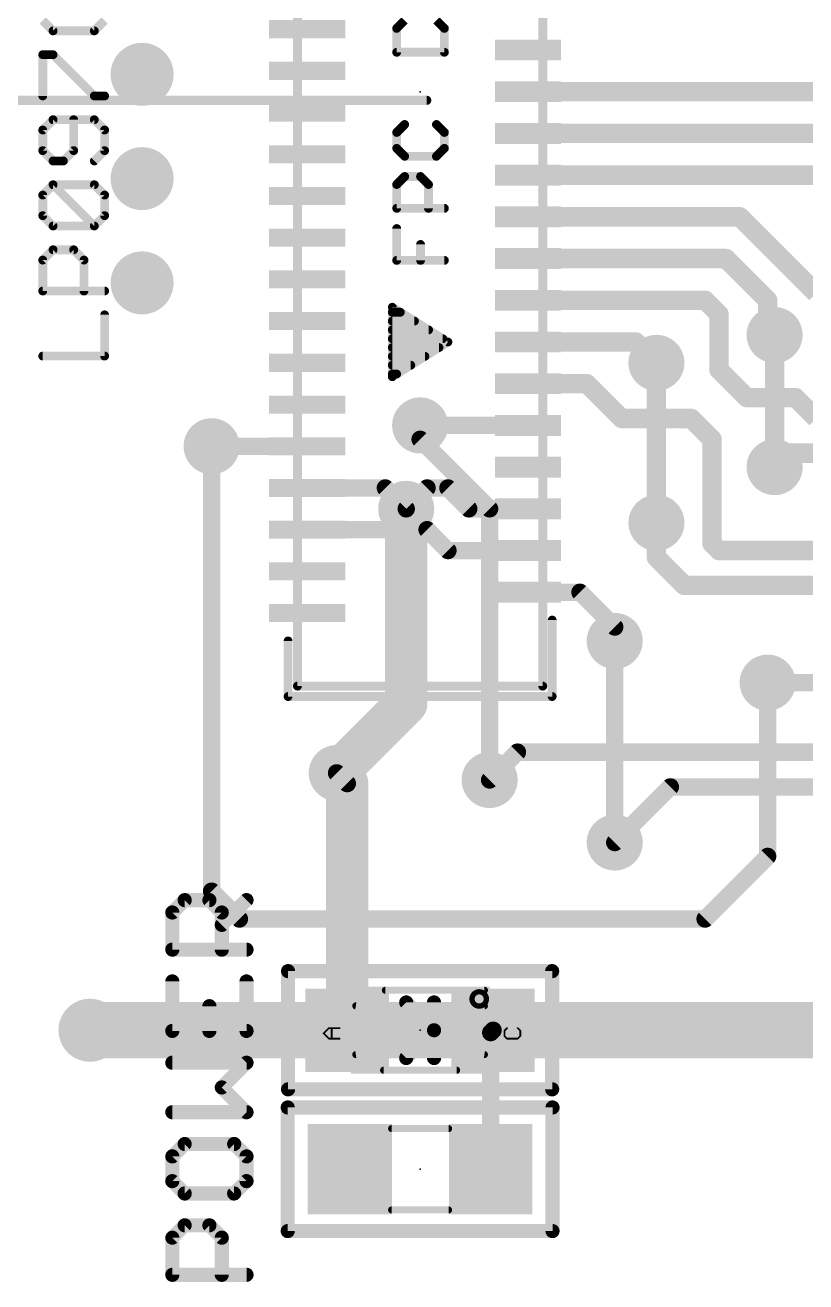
# Model space of a CAD drawing. Extents: x -12.5 to 70.1, y -12.4 to 85.2.
# Drawn here: x 0.32 to 11.55, y 6.88 to 24.96 of the extents above; entities that cross this region are included whole.
import ezdxf

# ---------------------------------------------------------------- set-up
doc = ezdxf.new("R2010")
doc.units = 0
for name, color, linetype in [('1', 12, 'CONTINUOUS'), ('16', 132, 'CONTINUOUS'), ('18', 110, 'CONTINUOUS'), ('21', 40, 'CONTINUOUS'), ('23', 53, 'CONTINUOUS'), ('47', 253, 'CONTINUOUS'), ('51', 253, 'CONTINUOUS')]:
    doc.layers.add(name, color=color, linetype=linetype)

# ---------------------------------------------------------------- blocks, each defined once
blk = doc.blocks.new('RECT')
blk.add_solid([(-0.5, -0.5), (0.5, -0.5), (-0.5, 0.5), (0.5, 0.5)])
blk = doc.blocks.new('ROUNDV')
at = {"const_width": 0.5}
blk.add_lwpolyline([(0, -0.25, 1), (0, 0.25, 1), (0, -0.25)], format="xyb", dxfattribs=at)

msp = doc.modelspace()

# ---------------------------------------------------------------- linework, layer by layer
at = {"layer": '1'}
for points, const_width in [([(7.55, 24), (12.7, 24)], 0.28), ([(12.1, 23.4), (7.55, 23.4)], 0.28), ([(11.7, 22.8), (7.55, 22.8)], 0.28), ([(7.55, 22.2), (10.6, 22.2)], 0.28), ([(10.6, 22.2), (11.7, 21.1)], 0.28), ([(7.55, 21.6), (10.4, 21.6)], 0.28), ([(10.4, 21.6), (11, 21)], 0.28), ([(7.55, 21), (10.1, 21)], 0.28), ([(10.1, 21), (10.3, 20.8)], 0.28), ([(11, 21), (11, 20.6)], 0.28), ([(10.3, 20.8), (10.3, 20)], 0.28), ([(11, 20.6), (11.1, 20.5)], 0.28), ([(7.55, 20.4), (9.1, 20.4)], 0.28), ([(9.1, 20.4), (9.4, 20.1)], 0.28), ([(10.3, 20), (10.7, 19.6)], 0.28), ([(7.55, 19.8), (8.4, 19.8)], 0.28), ([(8.4, 19.8), (8.9, 19.3)], 0.28), ([(10.7, 19.6), (11.4, 19.6)], 0.28), ([(11.4, 19.6), (11.7, 19.3)], 0.28), ([(8.9, 19.3), (9.9, 19.3)], 0.28), ([(9.9, 19.3), (10.2, 19)], 0.28), ([(6, 19.2), (7.55, 19.2)], 0.25), ([(4.375, 18.9), (3, 18.9)], 0.25), ([(10.2, 19), (10.2, 17.5)], 0.28), ([(11.1, 18.6), (11.3, 18.8)], 0.28), ([(11.3, 18.8), (12.8, 18.8)], 0.28), ([(4.375, 18.3), (5.5, 18.3)], 0.25), ([(5.5, 18.3), (5.8, 18)], 0.25), ([(6.1, 18.3), (5.8, 18)], 0.25), ([(6.4, 18.3), (6.1, 18.3)], 0.25), ([(6.4, 18.3), (6.7, 18)], 0.25), ([(5.8, 18), (5.8, 17.7)], 0.25), ([(6.7, 18), (7.55, 18)], 0.25), ([(9.4, 17.8), (9.4, 17.3)], 0.28), ([(4.375, 17.7), (5.8, 17.7)], 0.25), ([(5.8, 17.7), (6.1, 17.7)], 0.25), ([(6.1, 17.7), (6.4, 17.4)], 0.25), ([(10.2, 17.5), (10.3, 17.4)], 0.28), ([(11.7, 17.4), (10.3, 17.4)], 0.28), ([(6.4, 17.4), (7.55, 17.4)], 0.25), ([(9.4, 17.3), (9.8, 16.9)], 0.28), ([(9.8, 16.9), (14, 16.9)], 0.28), ([(8.3, 16.8), (7.55, 16.8)], 0.25), ([(8.8, 16.3), (8.3, 16.8)], 0.25), ([(8.8, 16.1), (8.8, 16.3)], 0.25), ([(11, 15.5), (31.72, 15.5)], 0.25), ([(7.4, 14.5), (7, 14.1)], 0.25), ([(31.72, 14.5), (7.4, 14.5)], 0.25), ([(4.95, 10.5), (4.95, 14.05)], 0.6096), ([(4.95, 14.05), (4.8, 14.2)], 0.254), ([(9.6, 14), (8.8, 13.2)], 0.25), ([(31.72, 14), (9.6, 14)], 0.25), ([(4.95, 10.5), (1.25, 10.5)], 0.6096), ([(7.016, 10.466), (7.05, 10.5)], 0.25), ([(7.016, 8.5), (7.016, 10.466)], 0.25)]:
    msp.add_lwpolyline(points, dxfattribs=dict(at, const_width=const_width))
for points, const_width in [([(7.55, 24.07, 1), (7.55, 23.93)], 0.14), ([(7.55, 23.47, 1), (7.55, 23.33)], 0.14), ([(7.55, 22.87, 1), (7.55, 22.73)], 0.14), ([(7.55, 22.27, 1), (7.55, 22.13)], 0.14), ([(10.6495, 22.2495, 1), (10.5505, 22.1505)], 0.14), ([(10.6, 22.13, 1), (10.6, 22.27)], 0.14), ([(7.55, 21.67, 1), (7.55, 21.53)], 0.14), ([(10.4495, 21.6495, 1), (10.3505, 21.5505)], 0.14), ([(10.4, 21.53, 1), (10.4, 21.67)], 0.14), ([(7.55, 21.07, 1), (7.55, 20.93)], 0.14), ([(10.1495, 21.0495, 1), (10.0505, 20.9505)], 0.14), ([(10.1, 20.93, 1), (10.1, 21.07)], 0.14), ([(11.07, 21, 1), (10.93, 21)], 0.14), ([(10.9505, 20.9505, 1), (11.0495, 21.0495)], 0.14), ([(10.37, 20.8, 1), (10.23, 20.8)], 0.14), ([(10.2505, 20.7505, 1), (10.3495, 20.8495)], 0.14), ([(11.0495, 20.6495, 1), (10.9505, 20.5505)], 0.14), ([(10.93, 20.6, 1), (11.07, 20.6)], 0.14), ([(11.0505, 20.4505, 1), (11.1495, 20.5495)], 0.14), ([(7.55, 20.47, 1), (7.55, 20.33)], 0.14), ([(9.1495, 20.4495, 1), (9.0505, 20.3505)], 0.14), ([(9.1, 20.33, 1), (9.1, 20.47)], 0.14), ([(9.3505, 20.0505, 1), (9.4495, 20.1495)], 0.14), ([(10.3495, 20.0495, 1), (10.2505, 19.9505)], 0.14), ([(10.23, 20, 1), (10.37, 20)], 0.14), ([(7.55, 19.87, 1), (7.55, 19.73)], 0.14), ([(8.4495, 19.8495, 1), (8.3505, 19.7505)], 0.14), ([(8.4, 19.73, 1), (8.4, 19.87)], 0.14), ([(10.7, 19.67, 1), (10.7, 19.53)], 0.14), ([(10.6505, 19.5505, 1), (10.7495, 19.6495)], 0.14), ([(11.4495, 19.6495, 1), (11.3505, 19.5505)], 0.14), ([(11.4, 19.53, 1), (11.4, 19.67)], 0.14), ([(8.9, 19.37, 1), (8.9, 19.23)], 0.14), ([(8.8505, 19.2505, 1), (8.9495, 19.3495)], 0.14), ([(9.9495, 19.3495, 1), (9.8505, 19.2505)], 0.14), ([(9.9, 19.23, 1), (9.9, 19.37)], 0.14), ([(6, 19.2625, 1), (6, 19.1375)], 0.125), ([(7.55, 19.1375, 1), (7.55, 19.2625)], 0.125), ([(3, 18.9625, 1), (3, 18.8375)], 0.125), ([(4.375, 18.8375, 1), (4.375, 18.9625)], 0.125), ([(10.27, 19, 1), (10.13, 19)], 0.14), ([(10.1505, 18.9505, 1), (10.2495, 19.0495)], 0.14), ([(11.3, 18.87, 1), (11.3, 18.73)], 0.14), ([(11.3495, 18.7505, 1), (11.2505, 18.8495)], 0.14), ([(11.0505, 18.6495, 1), (11.1495, 18.5505)], 0.14), ([(4.375, 18.3625, 1), (4.375, 18.2375)], 0.125), ([(5.5442, 18.3442, 1), (5.4558, 18.2558)], 0.125), ([(5.5, 18.2375, 1), (5.5, 18.3625)], 0.125), ([(6.1, 18.3625, 1), (6.1, 18.2375)], 0.125), ([(6.1442, 18.2558, 1), (6.0558, 18.3442)], 0.125), ([(6.4442, 18.3442, 1), (6.3558, 18.2558)], 0.125), ([(6.4, 18.2375, 1), (6.4, 18.3625)], 0.125), ([(5.8625, 18, 1), (5.7375, 18)], 0.125), ([(5.7558, 18.0442, 1), (5.8442, 17.9558)], 0.125), ([(5.7558, 17.9558, 1), (5.8442, 18.0442)], 0.125), ([(6.7, 18.0625, 1), (6.7, 17.9375)], 0.125), ([(6.6558, 17.9558, 1), (6.7442, 18.0442)], 0.125), ([(7.55, 17.9375, 1), (7.55, 18.0625)], 0.125), ([(9.47, 17.8, 1), (9.33, 17.8)], 0.14), ([(4.375, 17.7625, 1), (4.375, 17.6375)], 0.125), ([(5.8, 17.7625, 1), (5.8, 17.6375)], 0.125), ([(5.7375, 17.7, 1), (5.8625, 17.7)], 0.125), ([(5.8, 17.6375, 1), (5.8, 17.7625)], 0.125), ([(6.1442, 17.7442, 1), (6.0558, 17.6558)], 0.125), ([(6.1, 17.6375, 1), (6.1, 17.7625)], 0.125), ([(10.2495, 17.5495, 1), (10.1505, 17.4505)], 0.14), ([(10.13, 17.5, 1), (10.27, 17.5)], 0.14), ([(10.3, 17.47, 1), (10.3, 17.33)], 0.14), ([(6.4, 17.4625, 1), (6.4, 17.3375)], 0.125), ([(6.3558, 17.3558, 1), (6.4442, 17.4442)], 0.125), ([(7.55, 17.3375, 1), (7.55, 17.4625)], 0.125), ([(9.4495, 17.3495, 1), (9.3505, 17.2505)], 0.14), ([(9.33, 17.3, 1), (9.47, 17.3)], 0.14), ([(10.2505, 17.3505, 1), (10.3495, 17.4495)], 0.14), ([(9.8, 16.97, 1), (9.8, 16.83)], 0.14), ([(9.7505, 16.8505, 1), (9.8495, 16.9495)], 0.14), ([(7.55, 16.8625, 1), (7.55, 16.7375)], 0.125), ([(8.3442, 16.8442, 1), (8.2558, 16.7558)], 0.125), ([(8.3, 16.7375, 1), (8.3, 16.8625)], 0.125), ([(8.8625, 16.3, 1), (8.7375, 16.3)], 0.125), ([(8.7558, 16.2558, 1), (8.8442, 16.3442)], 0.125), ([(8.7375, 16.1, 1), (8.8625, 16.1)], 0.125), ([(11, 15.5625, 1), (11, 15.4375)], 0.125), ([(7.4, 14.5625, 1), (7.4, 14.4375)], 0.125), ([(7.4442, 14.4558, 1), (7.3558, 14.5442)], 0.125), ([(5.1024, 14.05, 1), (4.7976, 14.05)], 0.3048), ([(4.8449, 14.2449, 1), (4.7551, 14.1551)], 0.127), ([(4.9051, 14.0051, 1), (4.9949, 14.0949)], 0.127), ([(6.9558, 14.1442, 1), (7.0442, 14.0558)], 0.125), ([(9.6, 14.0625, 1), (9.6, 13.9375)], 0.125), ([(9.6442, 13.9558, 1), (9.5558, 14.0442)], 0.125), ([(8.7558, 13.2442, 1), (8.8442, 13.1558)], 0.125), ([(1.25, 10.6524, 1), (1.25, 10.3476)], 0.3048), ([(4.95, 10.3476, 1), (4.95, 10.6524)], 0.3048), ([(4.7976, 10.5, 1), (5.1024, 10.5)], 0.3048), ([(7.0785, 10.466, 1), (6.9535, 10.466)], 0.125), ([(6.9718, 10.5102, 1), (7.0602, 10.4218)], 0.125), ([(7.0942, 10.4558, 1), (7.0058, 10.5442)], 0.125), ([(6.9535, 8.5, 1), (7.0785, 8.5)], 0.125)]:
    msp.add_lwpolyline(points, format="xyb", dxfattribs=dict(at, const_width=const_width))
at = {"layer": '16'}
for points, const_width in [([(11.1, 20.5), (11.1, 18.6)], 0.28), ([(9.4, 20.1), (9.4, 17.8)], 0.28), ([(6, 19.2), (6, 19)], 0.25), ([(3, 18.9), (3, 12.5)], 0.25), ([(6, 19), (7, 18)], 0.25), ([(5.8, 15.2), (5.8, 18)], 0.6096), ([(7, 18), (7, 14.1)], 0.25), ([(8.8, 13.2), (8.8, 16.1)], 0.25), ([(11, 13), (11, 15.5)], 0.25), ([(4.8, 14.2), (5.8, 15.2)], 0.6096), ([(10.1, 12.1), (11, 13)], 0.25), ([(3, 12.5), (3.4, 12.1)], 0.25), ([(3.4, 12.1), (10.1, 12.1)], 0.25), ([(34.376, 10.5), (1.25, 10.5)], 0.8128)]:
    msp.add_lwpolyline(points, dxfattribs=dict(at, const_width=const_width))
for points, const_width in [([(11.17, 20.5, 1), (11.03, 20.5)], 0.14), ([(9.47, 20.1, 1), (9.33, 20.1)], 0.14), ([(6.0625, 19.2, 1), (5.9375, 19.2)], 0.125), ([(3.0625, 18.9, 1), (2.9375, 18.9)], 0.125), ([(6.0442, 19.0442, 1), (5.9558, 18.9558)], 0.125), ([(5.9375, 19, 1), (6.0625, 19)], 0.125), ([(11.03, 18.6, 1), (11.17, 18.6)], 0.14), ([(5.9524, 18, 1), (5.6476, 18)], 0.3048), ([(7.0625, 18, 1), (6.9375, 18)], 0.125), ([(6.9558, 17.9558, 1), (7.0442, 18.0442)], 0.125), ([(9.33, 17.8, 1), (9.47, 17.8)], 0.14), ([(8.8625, 16.1, 1), (8.7375, 16.1)], 0.125), ([(11.0625, 15.5, 1), (10.9375, 15.5)], 0.125), ([(5.9078, 15.0922, 1), (5.6922, 15.3078)], 0.3048), ([(5.6476, 15.2, 1), (5.9524, 15.2)], 0.3048), ([(4.6922, 14.3078, 1), (4.9078, 14.0922)], 0.3048), ([(6.9375, 14.1, 1), (7.0625, 14.1)], 0.125), ([(8.7375, 13.2, 1), (8.8625, 13.2)], 0.125), ([(10.9375, 13, 1), (11.0625, 13)], 0.125), ([(11.0442, 12.9558, 1), (10.9558, 13.0442)], 0.125), ([(3.0442, 12.5442, 1), (2.9558, 12.4558)], 0.125), ([(2.9375, 12.5, 1), (3.0625, 12.5)], 0.125), ([(3.4, 12.1625, 1), (3.4, 12.0375)], 0.125), ([(3.3558, 12.0558, 1), (3.4442, 12.1442)], 0.125), ([(10.0558, 12.1442, 1), (10.1442, 12.0558)], 0.125), ([(10.1, 12.0375, 1), (10.1, 12.1625)], 0.125), ([(1.25, 10.7032, 1), (1.25, 10.2968)], 0.4064)]:
    msp.add_lwpolyline(points, format="xyb", dxfattribs=dict(at, const_width=const_width))
at = {"layer": '21'}
for points, const_width in [([(0.719, 24.875), (0.5707, 25.0233)], 0.127), ([(1.4605, 25.0233), (1.3122, 24.875)], 0.127), ([(1.3122, 24.875), (0.719, 24.875)], 0.127), ([(0.5707, 23.9395), (0.5707, 24.5327)], 0.127), ([(0.5707, 24.5327), (0.719, 24.5327)], 0.127), ([(0.719, 24.5327), (1.3122, 23.9395)], 0.127), ([(1.3122, 23.9395), (1.4605, 23.9395)], 0.127), ([(0.719, 23.5972), (0.5707, 23.4489)], 0.127), ([(0.5707, 23.4489), (0.5707, 23.1523)], 0.127), ([(1.3122, 23.5972), (0.719, 23.5972)], 0.127), ([(1.0156, 23.1523), (1.0156, 23.5972)], 0.127), ([(1.4605, 23.4489), (1.3122, 23.5972)], 0.127), ([(1.4605, 23.1523), (1.4605, 23.4489)], 0.127), ([(0.5707, 23.1523), (0.719, 23.004)], 0.127), ([(0.8673, 23.004), (1.0156, 23.1523)], 0.127), ([(1.3122, 23.004), (1.4605, 23.1523)], 0.127), ([(0.719, 23.004), (0.8673, 23.004)], 0.127), ([(0.5707, 22.5133), (0.719, 22.6616)], 0.127), ([(0.719, 22.6616), (1.3122, 22.6616)], 0.127), ([(1.3122, 22.0685), (0.719, 22.6616)], 0.127), ([(1.3122, 22.6616), (1.4605, 22.5133)], 0.127), ([(0.5707, 22.2168), (0.5707, 22.5133)], 0.127), ([(1.4605, 22.5133), (1.4605, 22.2168)], 0.127), ([(0.719, 22.0685), (0.5707, 22.2168)], 0.127), ([(1.4605, 22.2168), (1.3122, 22.0685)], 0.127), ([(1.3122, 22.0685), (0.719, 22.0685)], 0.127), ([(0.5707, 21.5778), (0.719, 21.7261)], 0.127), ([(0.719, 21.7261), (1.0156, 21.7261)], 0.127), ([(1.0156, 21.7261), (1.1639, 21.5778)], 0.127), ([(0.5707, 21.1329), (0.5707, 21.5778)], 0.127), ([(1.1639, 21.5778), (1.1639, 21.1329)], 0.127), ([(1.4605, 21.1329), (0.5707, 21.1329)], 0.127), ([(1.4605, 20.1974), (1.4605, 20.7906)], 0.127), ([(0.5707, 20.1974), (1.4605, 20.1974)], 0.127), ([(7.9, 16.4), (7.9, 15.3)], 0.127), ([(4.1, 15.3), (4.1, 16.1)], 0.127), ([(7.9, 15.3), (4.1, 15.3)], 0.127), ([(2.4347, 12.1935), (2.6126, 12.3715)], 0.2032), ([(2.4347, 11.6597), (2.4347, 12.1935)], 0.2032), ([(2.6126, 12.3715), (2.9685, 12.3715)], 0.2032), ([(2.9685, 12.3715), (3.1465, 12.1935)], 0.2032), ([(3.1465, 12.0156), (3.5024, 12.3715)], 0.2032), ([(3.1465, 12.1935), (3.1465, 11.6597)], 0.2032), ([(3.5024, 11.6597), (2.4347, 11.6597)], 0.2032), ([(4.1, 9.65), (4.1, 11.35)], 0.2032), ([(4.1, 11.35), (7.9, 11.35)], 0.2032), ([(7.9, 11.35), (7.9, 9.65)], 0.2032), ([(2.4347, 11.2021), (2.4347, 10.4903)], 0.2032), ([(3.5024, 10.4903), (3.5024, 11.2021)], 0.2032), ([(2.9685, 10.4903), (2.9685, 10.8462)], 0.2032), ([(6.2, 10.5), (5.8, 10.9)], 0.2032), ([(5.8, 10.9), (5.8, 10.1)], 0.2032), ([(6.2, 10.9), (6.2, 10.5)], 0.2032), ([(2.4347, 10.4903), (3.5024, 10.4903)], 0.2032), ([(5.8, 10.1), (6.2, 10.5)], 0.2032), ([(6.2, 10.5), (6.2, 10.1)], 0.2032), ([(3.5024, 10.0327), (2.4347, 10.0327)], 0.2032), ([(3.1465, 9.6768), (3.5024, 10.0327)], 0.2032), ([(3.5024, 9.3209), (3.1465, 9.6768)], 0.2032), ([(7.9, 9.65), (4.1, 9.65)], 0.2032), ([(2.4347, 9.3209), (3.5024, 9.3209)], 0.2032), ([(4.095, 7.611), (4.095, 9.389)], 0.2032), ([(4.095, 9.389), (7.905, 9.389)], 0.2032), ([(7.905, 9.389), (7.905, 7.611)], 0.2032), ([(2.6126, 8.8633), (2.4347, 8.6854)], 0.2032), ([(3.3245, 8.8633), (2.6126, 8.8633)], 0.2032), ([(3.5024, 8.6854), (3.3245, 8.8633)], 0.2032), ([(2.4347, 8.6854), (2.4347, 8.3294)], 0.2032), ([(3.5024, 8.3294), (3.5024, 8.6854)], 0.2032), ([(2.4347, 8.3294), (2.6126, 8.1515)], 0.2032), ([(3.3245, 8.1515), (3.5024, 8.3294)], 0.2032), ([(2.6126, 8.1515), (3.3245, 8.1515)], 0.2032), ([(2.4347, 7.516), (2.6126, 7.6939)], 0.2032), ([(2.6126, 7.6939), (2.9685, 7.6939)], 0.2032), ([(2.9685, 7.6939), (3.1465, 7.516)], 0.2032), ([(2.4347, 6.9821), (2.4347, 7.516)], 0.2032), ([(3.1465, 7.516), (3.1465, 6.9821)], 0.2032), ([(7.905, 7.611), (4.095, 7.611)], 0.2032), ([(3.5024, 6.9821), (2.4347, 6.9821)], 0.2032)]:
    msp.add_lwpolyline(points, dxfattribs=dict(at, const_width=const_width))
for points, const_width in [([(0.719, 24.9068, 1), (0.719, 24.8433)], 0.0635), ([(0.6966, 24.8526, 1), (0.7415, 24.8975)], 0.0635), ([(1.2898, 24.8975, 1), (1.3347, 24.8526)], 0.0635), ([(1.3122, 24.8433, 1), (1.3122, 24.9068)], 0.0635), ([(0.5707, 24.5644, 1), (0.5707, 24.5009)], 0.0635), ([(0.6025, 24.5327, 1), (0.539, 24.5327)], 0.0635), ([(0.7415, 24.5551, 1), (0.6966, 24.5102)], 0.0635), ([(0.719, 24.5009, 1), (0.719, 24.5644)], 0.0635), ([(0.539, 23.9395, 1), (0.6025, 23.9395)], 0.0635), ([(1.3122, 23.9712, 1), (1.3122, 23.9077)], 0.0635), ([(1.2898, 23.917, 1), (1.3347, 23.9619)], 0.0635), ([(1.4605, 23.9077, 1), (1.4605, 23.9712)], 0.0635), ([(0.6025, 23.4489, 1), (0.539, 23.4489)], 0.0635), ([(0.5483, 23.4713, 1), (0.5932, 23.4264)], 0.0635), ([(0.719, 23.6289, 1), (0.719, 23.5654)], 0.0635), ([(0.7415, 23.5747, 1), (0.6966, 23.6196)], 0.0635), ([(1.0474, 23.5972, 1), (0.9839, 23.5972)], 0.0635), ([(1.3347, 23.6196, 1), (1.2898, 23.5747)], 0.0635), ([(1.3122, 23.5654, 1), (1.3122, 23.6289)], 0.0635), ([(1.4923, 23.4489, 1), (1.4288, 23.4489)], 0.0635), ([(1.438, 23.4264, 1), (1.483, 23.4713)], 0.0635), ([(0.5932, 23.1747, 1), (0.5483, 23.1298)], 0.0635), ([(0.539, 23.1523, 1), (0.6025, 23.1523)], 0.0635), ([(0.9839, 23.1523, 1), (1.0474, 23.1523)], 0.0635), ([(1.0381, 23.1298, 1), (0.9932, 23.1747)], 0.0635), ([(1.4288, 23.1523, 1), (1.4923, 23.1523)], 0.0635), ([(1.483, 23.1298, 1), (1.438, 23.1747)], 0.0635), ([(0.719, 23.0357, 1), (0.719, 22.9722)], 0.0635), ([(0.6966, 22.9815, 1), (0.7415, 23.0264)], 0.0635), ([(0.8449, 23.0264, 1), (0.8898, 22.9815)], 0.0635), ([(0.8673, 22.9722, 1), (0.8673, 23.0357)], 0.0635), ([(1.2898, 23.0264, 1), (1.3347, 22.9815)], 0.0635), ([(0.719, 22.6934, 1), (0.719, 22.6299)], 0.0635), ([(0.7415, 22.6841, 1), (0.6966, 22.6392)], 0.0635), ([(0.7415, 22.6392, 1), (0.6966, 22.6841)], 0.0635), ([(1.3347, 22.6841, 1), (1.2898, 22.6392)], 0.0635), ([(1.3122, 22.6299, 1), (1.3122, 22.6934)], 0.0635), ([(0.6025, 22.5133, 1), (0.539, 22.5133)], 0.0635), ([(0.5483, 22.5358, 1), (0.5932, 22.4909)], 0.0635), ([(1.4923, 22.5133, 1), (1.4288, 22.5133)], 0.0635), ([(1.438, 22.4909, 1), (1.483, 22.5358)], 0.0635), ([(0.5932, 22.2392, 1), (0.5483, 22.1943)], 0.0635), ([(0.539, 22.2168, 1), (0.6025, 22.2168)], 0.0635), ([(1.4288, 22.2168, 1), (1.4923, 22.2168)], 0.0635), ([(1.483, 22.1943, 1), (1.438, 22.2392)], 0.0635), ([(0.719, 22.1002, 1), (0.719, 22.0367)], 0.0635), ([(0.6966, 22.046, 1), (0.7415, 22.0909)], 0.0635), ([(1.2898, 22.0909, 1), (1.3347, 22.046)], 0.0635), ([(1.2898, 22.046, 1), (1.3347, 22.0909)], 0.0635), ([(1.3122, 22.0367, 1), (1.3122, 22.1002)], 0.0635), ([(0.719, 21.7579, 1), (0.719, 21.6944)], 0.0635), ([(0.7415, 21.7037, 1), (0.6966, 21.7486)], 0.0635), ([(1.0381, 21.7486, 1), (0.9932, 21.7037)], 0.0635), ([(1.0156, 21.6944, 1), (1.0156, 21.7579)], 0.0635), ([(0.6025, 21.5778, 1), (0.539, 21.5778)], 0.0635), ([(0.5483, 21.6003, 1), (0.5932, 21.5554)], 0.0635), ([(1.1957, 21.5778, 1), (1.1322, 21.5778)], 0.0635), ([(1.1415, 21.5554, 1), (1.1864, 21.6003)], 0.0635), ([(0.5707, 21.1647, 1), (0.5707, 21.1012)], 0.0635), ([(0.539, 21.1329, 1), (0.6025, 21.1329)], 0.0635), ([(1.1322, 21.1329, 1), (1.1957, 21.1329)], 0.0635), ([(1.4605, 21.1012, 1), (1.4605, 21.1647)], 0.0635), ([(1.4923, 20.7906, 1), (1.4288, 20.7906)], 0.0635), ([(0.5707, 20.2292, 1), (0.5707, 20.1657)], 0.0635), ([(1.4605, 20.1657, 1), (1.4605, 20.2292)], 0.0635), ([(1.4288, 20.1974, 1), (1.4923, 20.1974)], 0.0635), ([(7.9318, 16.4, 1), (7.8683, 16.4)], 0.0635), ([(4.1318, 16.1, 1), (4.0683, 16.1)], 0.0635), ([(4.1, 15.3318, 1), (4.1, 15.2683)], 0.0635), ([(4.0683, 15.3, 1), (4.1318, 15.3)], 0.0635), ([(7.8683, 15.3, 1), (7.9318, 15.3)], 0.0635), ([(7.9, 15.2683, 1), (7.9, 15.3318)], 0.0635), ([(2.4855, 12.1935, 1), (2.3839, 12.1935)], 0.1016), ([(2.6126, 12.4223, 1), (2.6126, 12.3207)], 0.1016), ([(2.6486, 12.3356, 1), (2.5767, 12.4074)], 0.1016), ([(3.0045, 12.4074, 1), (2.9326, 12.3356)], 0.1016), ([(2.9685, 12.3207, 1), (2.9685, 12.4223)], 0.1016), ([(3.1973, 12.1935, 1), (3.0957, 12.1935)], 0.1016), ([(3.5383, 12.3356, 1), (3.4665, 12.4074)], 0.1016), ([(2.3988, 12.2295, 1), (2.4706, 12.1576)], 0.1016), ([(3.1106, 12.1576, 1), (3.1824, 12.2295)], 0.1016), ([(3.1106, 12.0515, 1), (3.1824, 11.9797)], 0.1016), ([(2.4347, 11.7105, 1), (2.4347, 11.6089)], 0.1016), ([(3.5024, 11.6089, 1), (3.5024, 11.7105)], 0.1016), ([(2.3839, 11.6597, 1), (2.4855, 11.6597)], 0.1016), ([(3.0957, 11.6597, 1), (3.1973, 11.6597)], 0.1016), ([(4.1508, 11.35, 1), (4.0492, 11.35)], 0.1016), ([(4.1, 11.4008, 1), (4.1, 11.2992)], 0.1016), ([(7.9508, 11.35, 1), (7.8492, 11.35)], 0.1016), ([(7.9, 11.2992, 1), (7.9, 11.4008)], 0.1016), ([(2.4855, 11.2021, 1), (2.3839, 11.2021)], 0.1016), ([(3.5532, 11.2021, 1), (3.4516, 11.2021)], 0.1016), ([(3.0193, 10.8462, 1), (2.9177, 10.8462)], 0.1016), ([(5.8359, 10.9359, 1), (5.7641, 10.8641)], 0.1016), ([(5.8508, 10.9, 1), (5.7492, 10.9)], 0.1016), ([(6.2508, 10.9, 1), (6.1492, 10.9)], 0.1016), ([(2.4347, 10.5411, 1), (2.4347, 10.4395)], 0.1016), ([(2.3839, 10.4903, 1), (2.4855, 10.4903)], 0.1016), ([(2.9177, 10.4903, 1), (3.0193, 10.4903)], 0.1016), ([(3.4516, 10.4903, 1), (3.5532, 10.4903)], 0.1016), ([(3.5024, 10.4395, 1), (3.5024, 10.5411)], 0.1016), ([(6.2508, 10.5, 1), (6.1492, 10.5)], 0.1016), ([(6.1492, 10.5, 1), (6.2508, 10.5)], 0.1016), ([(6.2359, 10.4641, 1), (6.1641, 10.5359)], 0.1016), ([(6.1641, 10.4641, 1), (6.2359, 10.5359)], 0.1016), ([(2.4347, 10.0835, 1), (2.4347, 9.9819)], 0.1016), ([(3.5383, 9.9968, 1), (3.4665, 10.0686)], 0.1016), ([(3.5024, 9.9819, 1), (3.5024, 10.0835)], 0.1016), ([(5.7641, 10.1359, 1), (5.8359, 10.0641)], 0.1016), ([(5.7492, 10.1, 1), (5.8508, 10.1)], 0.1016), ([(6.1492, 10.1, 1), (6.2508, 10.1)], 0.1016), ([(3.1824, 9.7127, 1), (3.1106, 9.6409)], 0.1016), ([(3.1106, 9.7127, 1), (3.1824, 9.6409)], 0.1016), ([(4.1, 9.7008, 1), (4.1, 9.5992)], 0.1016), ([(4.0492, 9.65, 1), (4.1508, 9.65)], 0.1016), ([(7.8492, 9.65, 1), (7.9508, 9.65)], 0.1016), ([(7.9, 9.5992, 1), (7.9, 9.7008)], 0.1016), ([(2.4347, 9.3717, 1), (2.4347, 9.2701)], 0.1016), ([(3.4665, 9.285, 1), (3.5383, 9.3568)], 0.1016), ([(3.5024, 9.2701, 1), (3.5024, 9.3717)], 0.1016), ([(4.1458, 9.389, 1), (4.0442, 9.389)], 0.1016), ([(4.095, 9.4398, 1), (4.095, 9.3382)], 0.1016), ([(7.9558, 9.389, 1), (7.8542, 9.389)], 0.1016), ([(7.905, 9.3382, 1), (7.905, 9.4398)], 0.1016), ([(2.6126, 8.9141, 1), (2.6126, 8.8125)], 0.1016), ([(2.6486, 8.8274, 1), (2.5767, 8.8992)], 0.1016), ([(3.3604, 8.8992, 1), (3.2885, 8.8274)], 0.1016), ([(3.3245, 8.8125, 1), (3.3245, 8.9141)], 0.1016), ([(2.4855, 8.6854, 1), (2.3839, 8.6854)], 0.1016), ([(2.3988, 8.7213, 1), (2.4706, 8.6494)], 0.1016), ([(3.5532, 8.6854, 1), (3.4516, 8.6854)], 0.1016), ([(3.4665, 8.6494, 1), (3.5383, 8.7213)], 0.1016), ([(2.4706, 8.3654, 1), (2.3988, 8.2935)], 0.1016), ([(2.3839, 8.3294, 1), (2.4855, 8.3294)], 0.1016), ([(3.4516, 8.3294, 1), (3.5532, 8.3294)], 0.1016), ([(3.5383, 8.2935, 1), (3.4665, 8.3654)], 0.1016), ([(2.6126, 8.2023, 1), (2.6126, 8.1007)], 0.1016), ([(2.5767, 8.1156, 1), (2.6486, 8.1874)], 0.1016), ([(3.2885, 8.1874, 1), (3.3604, 8.1156)], 0.1016), ([(3.3245, 8.1007, 1), (3.3245, 8.2023)], 0.1016), ([(2.6126, 7.7447, 1), (2.6126, 7.6431)], 0.1016), ([(2.6486, 7.658, 1), (2.5767, 7.7298)], 0.1016), ([(3.0045, 7.7298, 1), (2.9326, 7.658)], 0.1016), ([(2.9685, 7.6431, 1), (2.9685, 7.7447)], 0.1016), ([(2.4855, 7.516, 1), (2.3839, 7.516)], 0.1016), ([(2.3988, 7.5519, 1), (2.4706, 7.48)], 0.1016), ([(3.1973, 7.516, 1), (3.0957, 7.516)], 0.1016), ([(3.1106, 7.48, 1), (3.1824, 7.5519)], 0.1016), ([(4.095, 7.6618, 1), (4.095, 7.5602)], 0.1016), ([(4.0442, 7.611, 1), (4.1458, 7.611)], 0.1016), ([(7.8542, 7.611, 1), (7.9558, 7.611)], 0.1016), ([(7.905, 7.5602, 1), (7.905, 7.6618)], 0.1016), ([(2.4347, 7.0329, 1), (2.4347, 6.9313)], 0.1016), ([(3.5024, 6.9313, 1), (3.5024, 7.0329)], 0.1016), ([(2.3839, 6.9821, 1), (2.4855, 6.9821)], 0.1016), ([(3.0957, 6.9821, 1), (3.1973, 6.9821)], 0.1016)]:
    msp.add_lwpolyline(points, format="xyb", dxfattribs=dict(at, const_width=const_width))
at = {"layer": '23'}
for p in [(6, 24), (6, 10.5), (6, 8.5)]:
    msp.add_point(p, dxfattribs=at)
at = {"layer": '47', "const_width": 0.13}
msp.add_lwpolyline([(6.096, 23.876), (-5.76, 23.876)], dxfattribs=at)
at = {"layer": '47', "const_width": 0.065}
msp.add_lwpolyline([(6.096, 23.8435, 1), (6.096, 23.9085)], format="xyb", dxfattribs=at)
at = {"layer": '51'}
for points, const_width in [([(4.235, 15.45), (4.235, 32.55)], 0.127), ([(7.765, 32.55), (7.765, 15.45)], 0.127), ([(5.7773, 25.0253), (5.6629, 24.9109)], 0.127), ([(5.6629, 24.9109), (5.6629, 24.5677)], 0.127), ([(6.3493, 24.9109), (6.2349, 25.0253)], 0.127), ([(6.3493, 24.5677), (6.3493, 24.9109)], 0.127), ([(5.6629, 24.5677), (6.3493, 24.5677)], 0.127), ([(5.7773, 23.5285), (5.6629, 23.4141)], 0.127), ([(6.3493, 23.4141), (6.2349, 23.5285)], 0.127), ([(5.6629, 23.4141), (5.6629, 23.1853)], 0.127), ([(6.3493, 23.1853), (6.3493, 23.4141)], 0.127), ([(5.6629, 23.1853), (5.7773, 23.0709)], 0.127), ([(6.2349, 23.0709), (6.3493, 23.1853)], 0.127), ([(5.7773, 23.0709), (6.2349, 23.0709)], 0.127), ([(5.6629, 22.6657), (5.7773, 22.7801)], 0.127), ([(5.7773, 22.7801), (6.0061, 22.7801)], 0.127), ([(6.0061, 22.7801), (6.1205, 22.6657)], 0.127), ([(5.6629, 22.3225), (5.6629, 22.6657)], 0.127), ([(6.1205, 22.6657), (6.1205, 22.3225)], 0.127), ([(6.3493, 22.3225), (5.6629, 22.3225)], 0.127), ([(5.6629, 21.5741), (5.6629, 22.0317)], 0.127), ([(6.0061, 21.5741), (6.0061, 21.8029)], 0.127), ([(6.3493, 21.5741), (5.6629, 21.5741)], 0.127), ([(5.6, 19.9), (5.6, 20.9)], 0.127), ([(5.6, 20.9), (6.4, 20.4)], 0.127), ([(5.6, 20.828), (5.7152, 20.828)], 0.127), ([(5.6, 20.701), (5.9184, 20.701)], 0.127), ([(5.6, 20.574), (6.1216, 20.574)], 0.127), ([(5.6, 20.447), (6.3248, 20.447)], 0.127), ([(6.4, 20.4), (5.6, 19.9)], 0.127), ([(5.6, 20.32), (6.272, 20.32)], 0.127), ([(5.6, 20.193), (6.0688, 20.193)], 0.127), ([(5.6, 20.066), (5.8656, 20.066)], 0.127), ([(5.6, 19.939), (5.6624, 19.939)], 0.127), ([(7.765, 15.45), (4.235, 15.45)], 0.127), ([(5.5, 11.075), (6.925, 11.075)], 0.1016), ([(4.6125, 10.4551), (4.6888, 10.5313)], 0.0254), ([(4.6888, 10.5313), (4.8413, 10.5313)], 0.0254), ([(4.7269, 10.3788), (4.7269, 10.5313)], 0.0254), ([(7.2506, 10.5313), (7.2125, 10.4932)], 0.0254), ([(7.2125, 10.4932), (7.2125, 10.417)], 0.0254), ([(7.4413, 10.4932), (7.4032, 10.5313)], 0.0254), ([(7.4413, 10.417), (7.4413, 10.4932)], 0.0254), ([(4.6888, 10.3788), (4.6125, 10.4551)], 0.0254), ([(4.8413, 10.3788), (4.6888, 10.3788)], 0.0254), ([(7.2125, 10.417), (7.2506, 10.3788)], 0.0254), ([(7.2506, 10.3788), (7.4032, 10.3788)], 0.0254), ([(7.4032, 10.3788), (7.4413, 10.417)], 0.0254), ([(6.525, 9.925), (5.475, 9.925)], 0.1016), ([(6.41, 9.085), (5.59, 9.085)], 0.1016), ([(6.41, 7.915), (5.59, 7.915)], 0.1016)]:
    msp.add_lwpolyline(points, dxfattribs=dict(at, const_width=const_width))
for points, const_width in [([(5.6947, 24.9109, 1), (5.6312, 24.9109)], 0.0635), ([(5.6405, 24.9334, 1), (5.6854, 24.8885)], 0.0635), ([(6.3811, 24.9109, 1), (6.3176, 24.9109)], 0.0635), ([(6.3268, 24.8885, 1), (6.3718, 24.9334)], 0.0635), ([(5.6629, 24.5995, 1), (5.6629, 24.536)], 0.0635), ([(5.6312, 24.5677, 1), (5.6947, 24.5677)], 0.0635), ([(6.3176, 24.5677, 1), (6.3811, 24.5677)], 0.0635), ([(6.3493, 24.536, 1), (6.3493, 24.5995)], 0.0635), ([(5.7998, 23.506, 1), (5.7549, 23.5509)], 0.0635), ([(6.2574, 23.5509, 1), (6.2125, 23.506)], 0.0635), ([(5.6947, 23.4141, 1), (5.6312, 23.4141)], 0.0635), ([(5.6405, 23.4365, 1), (5.6854, 23.3916)], 0.0635), ([(6.3811, 23.4141, 1), (6.3176, 23.4141)], 0.0635), ([(6.3268, 23.3916, 1), (6.3718, 23.4365)], 0.0635), ([(5.6854, 23.2077, 1), (5.6405, 23.1628)], 0.0635), ([(5.6312, 23.1853, 1), (5.6947, 23.1853)], 0.0635), ([(6.3176, 23.1853, 1), (6.3811, 23.1853)], 0.0635), ([(6.3718, 23.1628, 1), (6.3268, 23.2077)], 0.0635), ([(5.7773, 23.1026, 1), (5.7773, 23.0391)], 0.0635), ([(5.7549, 23.0484, 1), (5.7998, 23.0933)], 0.0635), ([(6.2125, 23.0933, 1), (6.2574, 23.0484)], 0.0635), ([(6.2349, 23.0391, 1), (6.2349, 23.1026)], 0.0635), ([(5.7773, 22.8118, 1), (5.7773, 22.7483)], 0.0635), ([(5.7998, 22.7576, 1), (5.7549, 22.8025)], 0.0635), ([(6.0286, 22.8025, 1), (5.9837, 22.7576)], 0.0635), ([(6.0061, 22.7483, 1), (6.0061, 22.8118)], 0.0635), ([(5.6947, 22.6657, 1), (5.6312, 22.6657)], 0.0635), ([(5.6405, 22.6881, 1), (5.6854, 22.6432)], 0.0635), ([(6.1523, 22.6657, 1), (6.0888, 22.6657)], 0.0635), ([(6.0981, 22.6432, 1), (6.143, 22.6881)], 0.0635), ([(5.6629, 22.3542, 1), (5.6629, 22.2907)], 0.0635), ([(5.6312, 22.3225, 1), (5.6947, 22.3225)], 0.0635), ([(6.0888, 22.3225, 1), (6.1523, 22.3225)], 0.0635), ([(6.3493, 22.2907, 1), (6.3493, 22.3542)], 0.0635), ([(5.6947, 22.0317, 1), (5.6312, 22.0317)], 0.0635), ([(6.0379, 21.8029, 1), (5.9744, 21.8029)], 0.0635), ([(5.6629, 21.6058, 1), (5.6629, 21.5423)], 0.0635), ([(5.6312, 21.5741, 1), (5.6947, 21.5741)], 0.0635), ([(5.9744, 21.5741, 1), (6.0379, 21.5741)], 0.0635), ([(6.3493, 21.5423, 1), (6.3493, 21.6058)], 0.0635), ([(5.6318, 20.9, 1), (5.5683, 20.9)], 0.0635), ([(5.6168, 20.9269, 1), (5.5832, 20.8731)], 0.0635), ([(5.6, 20.8597, 1), (5.6, 20.7963)], 0.0635), ([(5.7152, 20.7963, 1), (5.7152, 20.8597)], 0.0635), ([(5.6, 20.7327, 1), (5.6, 20.6693)], 0.0635), ([(5.6, 20.6058, 1), (5.6, 20.5423)], 0.0635), ([(5.9184, 20.6693, 1), (5.9184, 20.7327)], 0.0635), ([(6.1216, 20.5423, 1), (6.1216, 20.6058)], 0.0635), ([(5.6, 20.4788, 1), (5.6, 20.4153)], 0.0635), ([(6.3248, 20.4153, 1), (6.3248, 20.4788)], 0.0635), ([(6.3832, 20.3731, 1), (6.4168, 20.4269)], 0.0635), ([(6.4168, 20.3731, 1), (6.3832, 20.4269)], 0.0635), ([(5.6, 20.3517, 1), (5.6, 20.2883)], 0.0635), ([(5.6, 20.2248, 1), (5.6, 20.1613)], 0.0635), ([(6.0688, 20.1613, 1), (6.0688, 20.2248)], 0.0635), ([(6.272, 20.2883, 1), (6.272, 20.3517)], 0.0635), ([(5.6, 20.0978, 1), (5.6, 20.0343)], 0.0635), ([(5.8656, 20.0343, 1), (5.8656, 20.0978)], 0.0635), ([(5.6, 19.9707, 1), (5.6, 19.9073)], 0.0635), ([(5.5832, 19.9269, 1), (5.6168, 19.8731)], 0.0635), ([(5.5683, 19.9, 1), (5.6318, 19.9)], 0.0635), ([(5.6624, 19.9073, 1), (5.6624, 19.9707)], 0.0635), ([(4.235, 15.4818, 1), (4.235, 15.4183)], 0.0635), ([(4.2033, 15.45, 1), (4.2668, 15.45)], 0.0635), ([(7.7333, 15.45, 1), (7.7968, 15.45)], 0.0635), ([(7.765, 15.4183, 1), (7.765, 15.4818)], 0.0635), ([(5.5, 11.1004, 1), (5.5, 11.0496)], 0.0508), ([(6.85, 10.847, 1), (6.85, 11.053, 1), (6.85, 10.847)], 0.0762), ([(6.925, 11.0496, 1), (6.925, 11.1004)], 0.0508), ([(5.075, 10.15, 0.8571), (5.075, 10.85)], 0.1016), ([(5.0789, 10.8751, 1), (5.0711, 10.8249)], 0.0508), ([(6.925, 10.85, 0.8571), (6.925, 10.15)], 0.1016), ([(6.9289, 10.8249, 1), (6.9211, 10.8751)], 0.0508), ([(4.6888, 10.5377, 1), (4.6888, 10.525)], 0.0127), ([(4.6933, 10.5269, 1), (4.6843, 10.5358)], 0.0127), ([(4.7333, 10.5313, 1), (4.7206, 10.5313)], 0.0127), ([(4.8413, 10.525, 1), (4.8413, 10.5377)], 0.0127), ([(7.208, 10.4977, 1), (7.217, 10.4887)], 0.0127), ([(7.2189, 10.4932, 1), (7.2062, 10.4932)], 0.0127), ([(7.2551, 10.5269, 1), (7.2461, 10.5358)], 0.0127), ([(7.4077, 10.5358, 1), (7.3987, 10.5269)], 0.0127), ([(7.4477, 10.4932, 1), (7.4349, 10.4932)], 0.0127), ([(7.4368, 10.4887, 1), (7.4458, 10.4977)], 0.0127), ([(4.617, 10.4596, 1), (4.608, 10.4506)], 0.0127), ([(4.608, 10.4596, 1), (4.617, 10.4506)], 0.0127), ([(4.6888, 10.3852, 1), (4.6888, 10.3725)], 0.0127), ([(4.6843, 10.3743, 1), (4.6933, 10.3833)], 0.0127), ([(4.7206, 10.3788, 1), (4.7333, 10.3788)], 0.0127), ([(4.8413, 10.3725, 1), (4.8413, 10.3852)], 0.0127), ([(7.217, 10.4214, 1), (7.208, 10.4125)], 0.0127), ([(7.2062, 10.417, 1), (7.2189, 10.417)], 0.0127), ([(7.2506, 10.3852, 1), (7.2506, 10.3725)], 0.0127), ([(7.2461, 10.3743, 1), (7.2551, 10.3833)], 0.0127), ([(7.3987, 10.3833, 1), (7.4077, 10.3743)], 0.0127), ([(7.4032, 10.3725, 1), (7.4032, 10.3852)], 0.0127), ([(7.4349, 10.417, 1), (7.4477, 10.417)], 0.0127), ([(7.4458, 10.4125, 1), (7.4368, 10.4214)], 0.0127), ([(5.0711, 10.1751, 1), (5.0789, 10.1249)], 0.0508), ([(6.9211, 10.1249, 1), (6.9289, 10.1751)], 0.0508), ([(5.475, 9.9504, 1), (5.475, 9.8996)], 0.0508), ([(6.525, 9.8996, 1), (6.525, 9.9504)], 0.0508), ([(5.59, 9.1104, 1), (5.59, 9.0596)], 0.0508), ([(6.41, 9.0596, 1), (6.41, 9.1104)], 0.0508), ([(5.59, 7.9404, 1), (5.59, 7.8896)], 0.0508), ([(6.41, 7.8896, 1), (6.41, 7.9404)], 0.0508)]:
    msp.add_lwpolyline(points, format="xyb", dxfattribs=dict(at, const_width=const_width))

# ---------------------------------------------------------------- block references
at = {"layer": '1'}
for p, xscale, yscale, rotation in [((4.375, 24.9), 0.26, 1.1, 270), ((7.55, 24.6), 0.3, 0.95, 270), ((4.375, 24.3), 0.26, 1.1, 270), ((7.55, 24), 0.3, 0.95, 270), ((4.375, 23.7), 0.26, 1.1, 270), ((7.55, 23.4), 0.3, 0.95, 270), ((4.375, 23.1), 0.26, 1.1, 270), ((7.55, 22.8), 0.3, 0.95, 270), ((4.375, 22.5), 0.26, 1.1, 270), ((7.55, 22.2), 0.3, 0.95, 270), ((4.375, 21.9), 0.26, 1.1, 270), ((7.55, 21.6), 0.3, 0.95, 270), ((4.375, 21.3), 0.26, 1.1, 270), ((7.55, 21), 0.3, 0.95, 270), ((4.375, 20.7), 0.26, 1.1, 270), ((7.55, 20.4), 0.3, 0.95, 270), ((4.375, 20.1), 0.26, 1.1, 270), ((7.55, 19.8), 0.3, 0.95, 270), ((4.375, 19.5), 0.26, 1.1, 270), ((7.55, 19.2), 0.3, 0.95, 270), ((4.375, 18.9), 0.26, 1.1, 270), ((7.55, 18.6), 0.3, 0.95, 270), ((4.375, 18.3), 0.26, 1.1, 270), ((7.55, 18), 0.3, 0.95, 270), ((4.375, 17.7), 0.26, 1.1, 270), ((7.55, 17.4), 0.3, 0.95, 270), ((4.375, 17.1), 0.26, 1.1, 270), ((7.55, 16.8), 0.3, 0.95, 270), ((4.375, 16.5), 0.26, 1.1, 270), ((4.95, 10.5), 1.2, 1.2, 270), ((7.05, 10.5), 1.2, 1.2, 270), ((4.984, 8.5), 1.2, 1.3, 180), ((7.016, 8.5), 1.2, 1.3, 180)]:
    msp.add_blockref('RECT', p, dxfattribs=dict(at, xscale=xscale, yscale=yscale, rotation=rotation))
at = {"layer": '18'}
for p, xscale, yscale in [((2, 24.25), 0.9064, 0.9064), ((2, 24.25), 0.9064, 0.9064), ((2, 22.75), 0.9064, 0.9064), ((2, 22.75), 0.9064, 0.9064), ((2, 21.25), 0.9064, 0.9064), ((2, 21.25), 0.9064, 0.9064), ((11.1, 20.5), 0.8064, 0.8064), ((11.1, 20.5), 0.8064, 0.8064), ((9.4, 20.1), 0.8064, 0.8064), ((9.4, 20.1), 0.8064, 0.8064), ((6, 19.2), 0.8064, 0.8064), ((6, 19.2), 0.8064, 0.8064), ((3, 18.9), 0.8064, 0.8064), ((3, 18.9), 0.8064, 0.8064), ((11.1, 18.6), 0.8064, 0.8064), ((11.1, 18.6), 0.8064, 0.8064), ((5.8, 18), 0.8064, 0.8064), ((5.8, 18), 0.8064, 0.8064), ((9.4, 17.8), 0.8064, 0.8064), ((9.4, 17.8), 0.8064, 0.8064), ((8.8, 16.1), 0.8064, 0.8064), ((8.8, 16.1), 0.8064, 0.8064), ((11, 15.5), 0.8064, 0.8064), ((11, 15.5), 0.8064, 0.8064), ((4.8, 14.2), 0.8064, 0.8064), ((4.8, 14.2), 0.8064, 0.8064), ((7, 14.1), 0.8064, 0.8064), ((7, 14.1), 0.8064, 0.8064), ((8.8, 13.2), 0.8064, 0.8064), ((8.8, 13.2), 0.8064, 0.8064), ((1.25, 10.5), 0.9064, 0.9064), ((1.25, 10.5), 0.9064, 0.9064)]:
    msp.add_blockref('ROUNDV', p, dxfattribs=dict(at, xscale=xscale, yscale=yscale))
at = {"layer": '51'}
for p, xscale, yscale, rotation in [((5.25, 10.9625), 0.325, 0.5, 270), ((6.631, 10.95), 0.3, 0.262, 270), ((6.9625, 10.9625), 0.325, 0.075, 270), ((5.375, 10.75), 0.15, 0.25, 270), ((5.4125, 10.5), 0.4, 0.175, 270), ((6.625, 10.75), 0.15, 0.25, 270), ((6.5875, 10.5), 0.4, 0.175, 270), ((5.375, 10.25), 0.15, 0.25, 270), ((6.625, 10.25), 0.15, 0.25, 270), ((5.25, 10.0375), 0.325, 0.5, 270), ((6.75, 10.0375), 0.325, 0.5, 270), ((5.2686, 8.5), 0.65, 1.3, 180), ((6.7418, 8.5), 0.65, 1.3, 180)]:
    msp.add_blockref('RECT', p, dxfattribs=dict(at, xscale=xscale, yscale=yscale, rotation=rotation))

doc.saveas('drawing.dxf')
